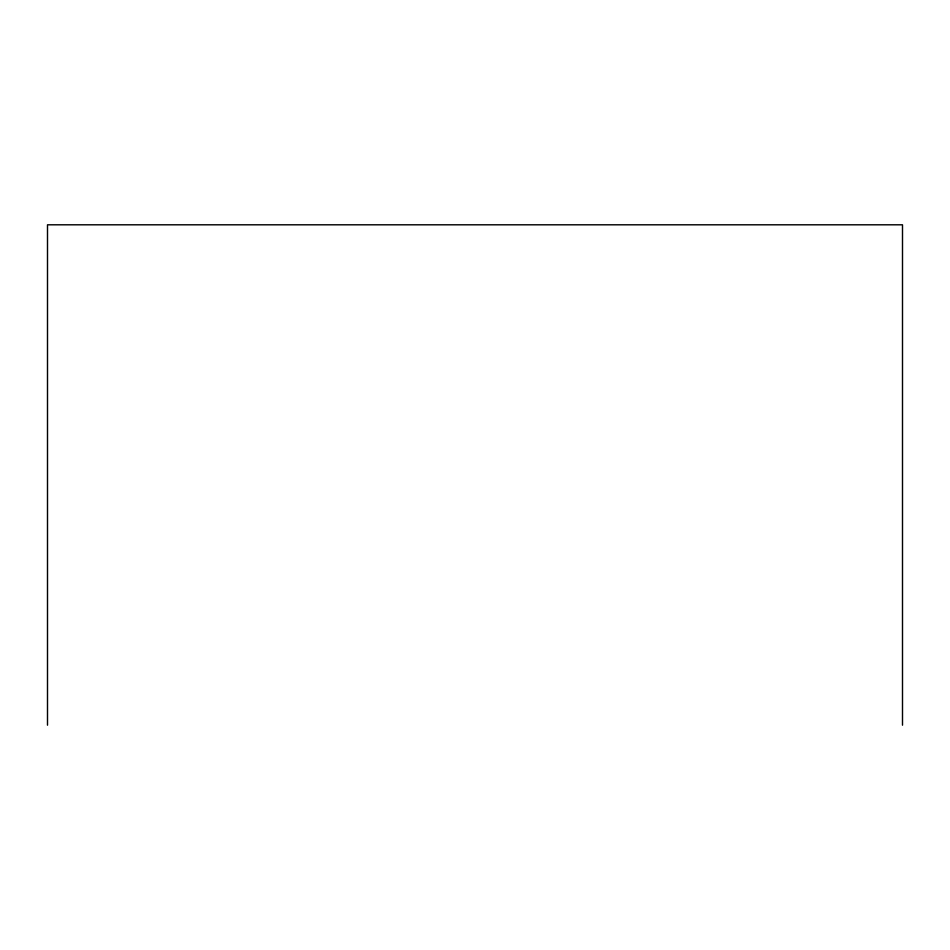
<?xml version="1.0" encoding="UTF-8"?>
<svg xmlns="http://www.w3.org/2000/svg" width="950" height="950" viewBox="0 0 950 950"><rect width="100%" height="100%" fill="white"/><g stroke="black" fill="none" stroke-linecap="round" stroke-linejoin="round"><path stroke-width="1.43" d="M902.5 725.194L902.5 224.806L47.5 224.806L47.5 725.194"/></g></svg>
